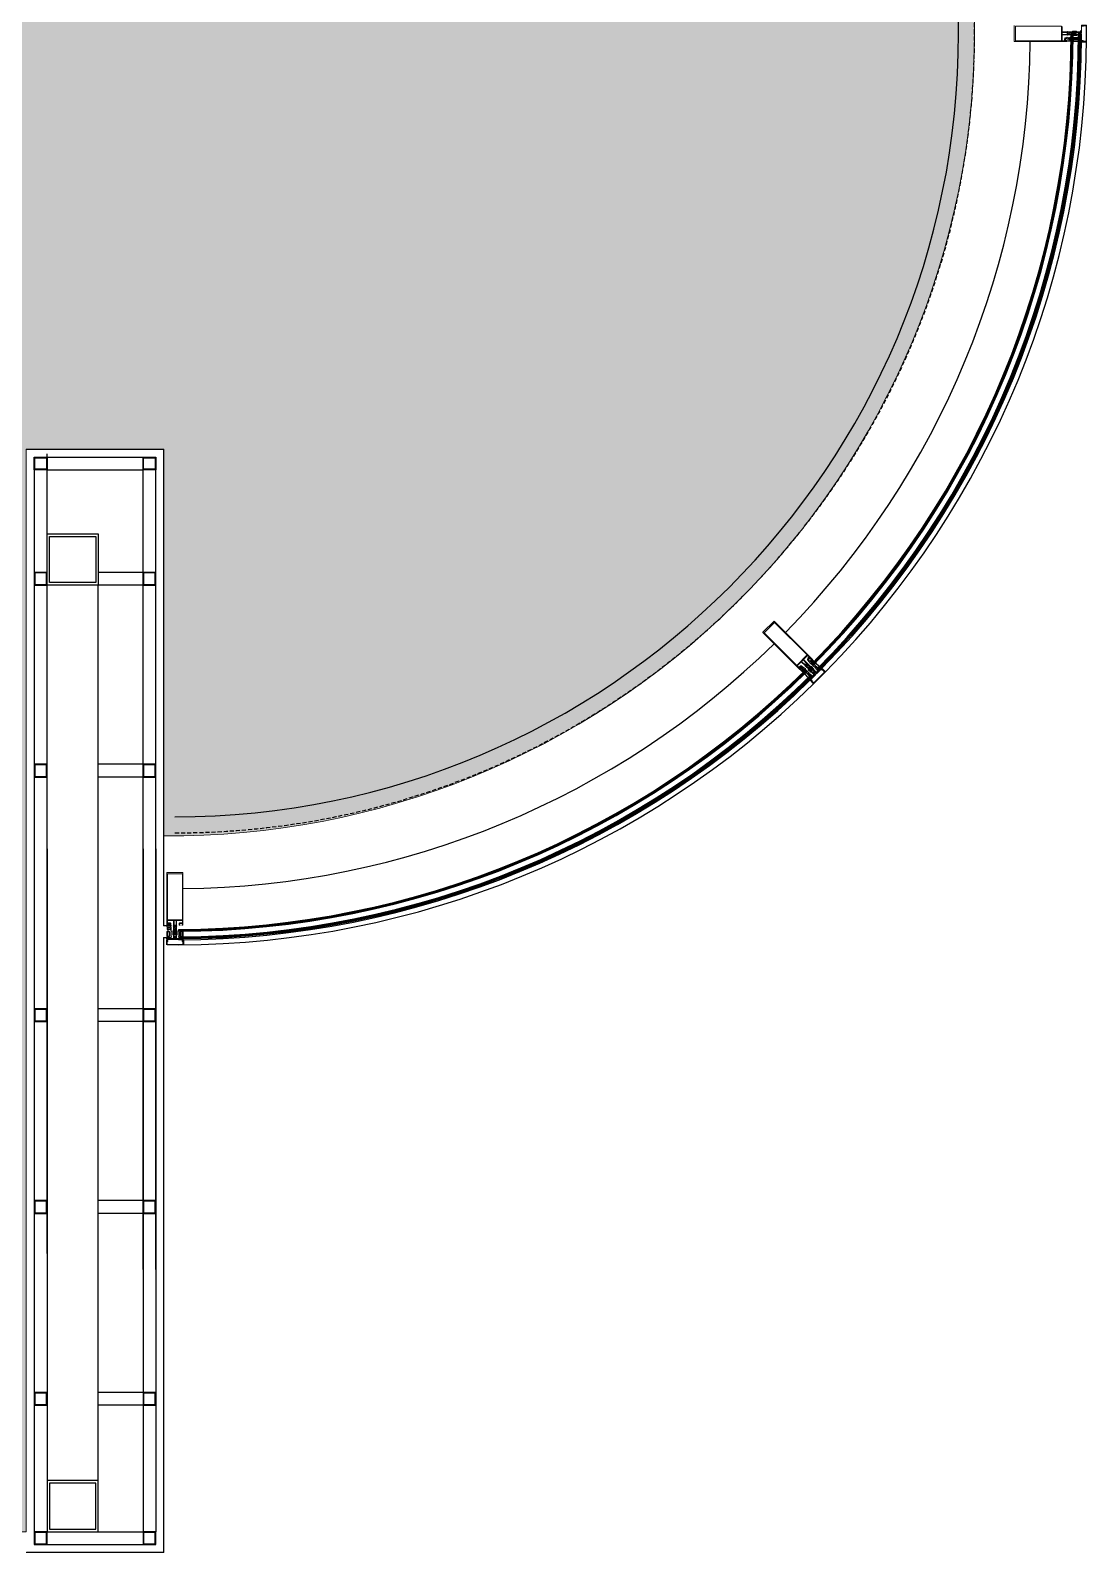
# Model space of a CAD drawing. Header units: metres. Extents: x -11920 to 1298, y -8631 to 433.
# Drawn here: x -1133.6 to -803.4, y -8630.9 to -8154.9 of the extents above; entities that cross this region are included whole.
import ezdxf

# ---------------------------------------------------------------- set-up
doc = ezdxf.new("R2010")
doc.units = ezdxf.units.M
doc.header["$LTSCALE"] = 0.01
doc.header["$MEASUREMENT"] = 0
doc.linetypes.add('HIDDEN', pattern=[9.525, 6.35, -3.175])
doc.layers.get('0').update_dxf_attribs({"color": 30, "lineweight": 0})
for name, color, linetype in [('AG-ELEV-02', 152, 'Continuous'), ('AG-HIDDEN', 9, 'HIDDEN'), ('AR-STEEL', 122, 'Continuous'), ('CAM', 1, 'Continuous')]:
    doc.layers.add(name, color=color, linetype=linetype)
doc.layers.add('AG-Profile_Aluminium', color=122, linetype='Continuous', lineweight=9)
doc.layers.add('DOS-AG-Floor_PVC', color=91, linetype='Continuous', lineweight=15)

# ---------------------------------------------------------------- blocks, each defined once
blk = doc.blocks.new('A$C0D064DF4')
at = {"layer": 'AG-Profile_Aluminium'}
for points in [[(6235, 200), (6665, 200)], [(6664, 199), (6236, 199)], [(6689.5, -1291.2), (6664, -1291.2), (6664, 199)], [(6665, 200), (6665, -1290.2), (6689.5, -1290.2)], [(6689.5, -1327.3), (6664, -1327.3), (6664, -3249.6)], [(6665, -3250.6), (6665, -1328.3), (6689.5, -1328.3)], [(6235, -3250.6), (6665, -3250.6)], [(6664, -3249.6), (6236, -3249.6)]]:
    blk.add_lwpolyline(points, dxfattribs=at)
blk = doc.blocks.new('A$C671812AB')
at = {"layer": 'AG-ELEV-02', "ltscale": 2.5}
for p, q in [((16578.9, -648.6), (16578.9, 5051.5)), ((16578.9, -648.5), (16578.9, 5012.5))]:
    blk.add_line(p, q, dxfattribs=at)
at = {"layer": 'AG-ELEV-02'}
for p, q in [((16963.2, -675), (16978.9, -675)), ((13728.9, -4463.5), (13728.9, -1963.5)), ((13688.9, -2013.5), (13688.9, -5334.1)), ((14028.9, -4513.5), (14028.9, -2013.5)), ((14068.9, -4513.5), (14068.9, -2013.5)), ((14028.9, -2333.9), (13888.9, -2333.9)), ((13888.9, -5174.1), (13888.9, -2373.5)), ((14028.9, -2373.9), (13888.9, -2373.9)), ((16151.8, -2634), (16162.9, -2645.1)), ((16114.4, -2671.4), (16125.5, -2682.5)), ((16114.4, -2671.4), (16125.5, -2682.5)), ((14028.9, -2933.9), (13888.9, -2933.9)), ((14028.9, -2973.9), (13888.9, -2973.9)), ((13728.9, -3198.5), (13728.9, -5334.1)), ((14028.9, -3198.5), (14028.9, -5334.1)), ((14068.9, -3198.5), (14068.9, -5334.1)), ((14102.5, -3482.8), (14102.5, -3498.5)), ((14102.5, -3482.8), (14102.5, -3498.5)), ((14155.4, -3482.8), (14155.4, -3498.5)), ((14028.9, -3698.5), (13888.9, -3698.5)), ((14028.9, -3738.5), (13888.9, -3738.5)), ((14028.9, -4298.5), (13888.9, -4298.5)), ((14028.9, -4338.5), (13888.9, -4338.5)), ((14028.9, -4898.5), (13888.9, -4898.5)), ((14028.9, -4938.5), (13888.9, -4938.5))]:
    blk.add_line(p, q, dxfattribs=at)
for points in [[(13728.9, -1973.5), (14028.9, -1973.5)], [(13728.9, -2013.5), (14028.9, -2013.5)], [(13728.9, -5334.1), (14028.9, -5334.1)], [(13728.9, -5374.1), (14028.9, -5374.1)]]:
    blk.add_lwpolyline(points, dxfattribs=at)
at = {"layer": 'AG-ELEV-02', "ltscale": 2.5}
for radius, start, end in [(2450, 270, 0), (2834.4, 315.535, 359.7555), (2850.1, 315.5321, 359.7555), (2674.2, 315.5355, 359.4643), (2674.2, 270.5357, 314.4645), (2834.4, 270.2445, 314.465), (2850.1, 270.2445, 314.4679)]:
    blk.add_arc((14128.9, -648.5), radius, start, end, dxfattribs=at)
at = {"layer": 'AG-HIDDEN', "ltscale": 200}
blk.add_line((16628.9, -648.5), (16628.9, 5051.5), dxfattribs=at)
blk.add_arc((14128.9, -648.5), 2500, 270, 0, dxfattribs=at)
at = {"layer": 'AG-Profile_Aluminium'}
blk.add_lwpolyline([(16753, -624), (16753, -673, 0.400911), (16753.5, -673.5), (16917.3, -673.5, 0.414214), (16917.8, -673), (16917.8, -671.2, 0.280185), (16917.5, -670.8), (16916.7, -670.3), (16916.3, -670.3), (16916.3, -671.5), (16913.3, -671.5, -0.414214), (16912.8, -671), (16912.8, -667.8), (16912.3, -667.3), (16912.8, -666.8), (16912.8, -663.6, -0.414214), (16913.3, -663.1), (16916.3, -663.1), (16916.3, -664.3), (16916.7, -664.3), (16917.5, -663.9, 0.280185), (16917.8, -663.5), (16917.8, -662.4, 0.414214), (16917.3, -661.9), (16912.3, -661.9, 0.414214), (16910.8, -663.4), (16910.8, -665.3), (16910.3, -665.3, 0.414214), (16909.8, -665.8), (16909.8, -668.8, 0.414214), (16910.3, -669.3), (16910.8, -669.3), (16910.8, -671.5), (16904.3, -671.5, -0.414214), (16902.8, -670), (16902.8, -653.5), (16919.8, -653.5), (16919.8, -654.1), (16920.6, -654.1, 0.414898), (16920.8, -653.9), (16920.8, -653.5), (16938.8, -653.5), (16939.8, -652.5), (16939.8, -651.5, 0.401727), (16938.7, -650.3), (16938.4, -650.8), (16938.1, -650.3), (16937.3, -650.3), (16937.3, -650.3), (16937, -650.8), (16936.7, -650.3), (16935.9, -650.3), (16935.6, -650.8), (16935.3, -650.3), (16934.4, -650.3), (16934.2, -650.8), (16933.9, -650.3), (16933, -650.3), (16932.7, -650.8), (16932.5, -650.3), (16931.6, -650.3), (16931.3, -650.8), (16931, -650.3), (16930.2, -650.3), (16929.9, -650.8), (16929.6, -650.3), (16928.8, -650.3), (16928.5, -650.8), (16928.2, -650.3), (16927.4, -650.3), (16927.1, -650.8), (16926.8, -650.3), (16926, -650.3), (16925.7, -650.8), (16925.4, -650.3), (16924.6, -650.3), (16924.3, -650.8), (16924, -650.3), (16923.2, -650.3), (16922.9, -650.8), (16922.6, -650.3), (16922.1, -650.3), (16920.7, -648.9, -0.414204), (16920.7, -648.2), (16922.1, -646.7), (16923.3, -646.7), (16923.6, -646.2), (16923.9, -646.7), (16924.7, -646.7), (16925, -646.2), (16925.3, -646.7), (16926.1, -646.7), (16926.4, -646.2), (16926.7, -646.7), (16927.5, -646.7), (16927.8, -646.2), (16928.1, -646.7), (16928.9, -646.7), (16929.2, -646.2), (16929.5, -646.7), (16930.3, -646.7), (16930.6, -646.2), (16930.9, -646.7), (16931.8, -646.7), (16932, -646.2), (16932.3, -646.7), (16933.2, -646.7), (16933.5, -646.2), (16933.7, -646.7), (16934.6, -646.7), (16934.9, -646.2), (16935.2, -646.7), (16936, -646.7), (16936.3, -646.2), (16936.6, -646.7), (16937.4, -646.7), (16937.7, -646.2), (16938, -646.7), (16938.8, -646.7), (16939.1, -646.2), (16939.3, -646.5, 0.259555), (16939.8, -645.5), (16939.8, -644.5), (16938.8, -643.5), (16920.8, -643.5), (16920.8, -643.1, 0.414214), (16920.6, -642.9), (16919.8, -642.9), (16919.8, -643.5), (16902.8, -643.5), (16902.8, -627, -0.414214)], format="xyb", dxfattribs=at)
for points in [[(16900.9, -671.7), (16900.9, -625.4), (16757, -625.4), (16757, -671.7)], [(16952.6, -645.5), (16952.6, -651.5), (16946.8, -651.5), (16946.8, -645.5)], [(16105.4, -2592.3), (16072.7, -2625), (15970.9, -2523.2), (16003.6, -2490.5)], [(16123.4, -2647.3), (16127.7, -2643), (16123.6, -2638.9), (16119.3, -2643.2)], [(14152.1, -3420.5), (14105.8, -3420.5), (14105.8, -3276.6), (14152.1, -3276.6)], [(14125.9, -3472.2), (14131.9, -3472.2), (14131.9, -3466.4), (14125.9, -3466.4)]]:
    blk.add_lwpolyline(points, close=True, dxfattribs=at)
for points in [[(16918.1, -648.9, -0.414204), (16918.1, -648.2), (16920, -646.2, 0.668177), (16919.7, -645.4), (16902.8, -645.4), (16902.8, -651.7), (16919.7, -651.7, 0.668169), (16920, -650.8)], [(16958.1, -650.3), (16958.5, -650.3), (16959.3, -650.8, -0.280182), (16959.6, -651.2), (16959.6, -653, -0.414214), (16959.1, -653.5), (16949.6, -653.5, 0.198912), (16948.2, -654.1), (16947.4, -654.9, -0.198912), (16946, -655.5), (16936.1, -655.5, -0.414214), (16935.6, -655), (16935.6, -654.2, -0.414214), (16936.1, -653.7), (16944.3, -653.7, 0.414156), (16944.8, -653.2), (16944.8, -649.8, 0.414272), (16944.3, -649.3), (16943.3, -649.3, 0.414214), (16943.2, -649.4), (16943.2, -649.7, 0.244698), (16943.3, -649.8), (16944.2, -650.5, -0.414214), (16944.3, -650.8), (16944.1, -651.1), (16942.7, -650.2, -0.244698), (16942.6, -649.9), (16942.6, -649.6, 0.414214), (16942.3, -649.3), (16941.1, -649.3, 0.414214), (16941, -649.4), (16941, -649.7, 0.244698), (16941, -649.8), (16942, -650.5, -0.414214), (16942.1, -650.8), (16941.8, -651.1), (16940.5, -650.2, -0.244698), (16940.4, -649.9), (16940.4, -649.6, 0.414214), (16940.1, -649.3), (16938.8, -649.3, 0.414214), (16938.7, -649.4), (16938.7, -649.7, 0.244698), (16938.8, -649.8), (16939.8, -650.5, -0.414214), (16939.8, -650.8), (16939.6, -651.1), (16938.3, -650.2, -0.244698), (16938.1, -649.9), (16938.1, -649.6, 0.414214), (16937.8, -649.3), (16936.6, -649.3, 0.414214), (16936.5, -649.4), (16936.5, -649.7, 0.244698), (16936.6, -649.8), (16937.6, -650.5, -0.414214), (16937.6, -650.8), (16937.4, -651.1), (16936, -650.2, -0.244698), (16935.9, -649.9), (16935.9, -649.6, 0.414214), (16935.6, -649.3), (16934.4, -649.3, 0.414214), (16934.3, -649.4), (16934.3, -649.6, 0.244698), (16934.3, -649.7), (16935.5, -650.5, -0.414214), (16935.6, -650.8), (16935.3, -651.1), (16933, -649.5, 0), (16933, -649.5, -0.244698), (16932.6, -648.7), (16932.6, -648.4, -0.244698), (16933, -647.6), (16935.3, -646), (16935.6, -646.3, -0.414214), (16935.5, -646.6), (16934.3, -647.4, 0.244698), (16934.3, -647.5), (16934.3, -647.6, 0.414214), (16934.4, -647.7), (16935.6, -647.7, 0.414214), (16935.9, -647.4), (16935.9, -647.1, -0.244698), (16936, -646.9), (16937.4, -646), (16937.6, -646.3, -0.414214), (16937.6, -646.6), (16936.6, -647.3, 0.244698), (16936.5, -647.3), (16936.5, -647.6, 0.414214), (16936.6, -647.7), (16937.8, -647.7, 0.414214), (16938.1, -647.4), (16938.1, -647.1, -0.244698), (16938.3, -646.9), (16939.6, -646), (16939.8, -646.3, -0.414214), (16939.8, -646.6), (16938.8, -647.3, 0.244698), (16938.7, -647.3), (16938.7, -647.6, 0.414214), (16938.8, -647.7), (16940.1, -647.7, 0.414214), (16940.4, -647.4), (16940.4, -647.1, -0.244698), (16940.5, -646.9), (16941.8, -646), (16942.1, -646.3, -0.414214), (16942, -646.6), (16941, -647.3, 0.244698), (16941, -647.3), (16941, -647.6, 0.414214), (16941.1, -647.7), (16942.3, -647.7, 0.414214), (16942.6, -647.4), (16942.6, -647.1, -0.244698), (16942.7, -646.9), (16944.1, -646), (16944.3, -646.3, -0.414214), (16944.2, -646.6), (16943.3, -647.3, 0.244698), (16943.2, -647.3), (16943.2, -647.6, 0.414214), (16943.3, -647.7), (16944.3, -647.7, 0.414214), (16944.8, -647.2), (16944.8, -643.8, 0.414214), (16944.3, -643.3), (16936.1, -643.3, -0.414214), (16935.6, -642.8), (16935.6, -642, -0.414214), (16936.1, -641.5), (16946, -641.5, -0.198912), (16947.4, -642.1), (16948.2, -642.9, 0.198912), (16949.6, -643.5), (16959.1, -643.5, -0.414214), (16959.6, -644), (16959.6, -645.8, -0.280182), (16959.3, -646.3), (16958.5, -646.7), (16958.1, -646.7), (16958.1, -645.5), (16955.1, -645.5, 0.414214), (16954.6, -646), (16954.6, -648), (16954.1, -648.5), (16954.6, -649), (16954.6, -651, 0.414214), (16955.1, -651.5), (16958.1, -651.5)], [(16977.6, -648.5), (16977.6, -672.5, -0.415475), (16977.4, -672.7), (16969.5, -672.7), (16968.4, -671.4, 0.734294), (16965.3, -672.7, -0.180054), (16965, -673.3), (16963.6, -673.3, 1.029401), (16963.6, -674), (16977.4, -674, 0.414214), (16978.9, -672.5), (16978.9, -624.6, 0.414214), (16977.4, -623.1), (16963.6, -623.1, 1.029594), (16963.6, -623.8), (16965, -623.8, -0.18004), (16965.3, -624.4, 0.734976), (16968.4, -625.7), (16969.5, -624.4), (16977.4, -624.4, -0.415536), (16977.6, -624.6)], [(16111.4, -2608.6), (16111.6, -2609.5, -0.280185), (16111.5, -2610), (16110.8, -2610.7, -0.414214), (16110.1, -2610.7), (16106.5, -2607.2, -0.414214), (16106.5, -2605.1), (16107.9, -2603.7), (16107.5, -2603.4, -0.414214), (16107.5, -2602.7), (16109.7, -2600.5, -0.414214), (16110.4, -2600.5), (16110.7, -2600.9), (16112.3, -2599.3), (16107.7, -2594.7, 0.414214), (16105.6, -2594.7), (16093.9, -2606.4), (16105.9, -2618.4), (16106.3, -2618), (16106.9, -2618.6, -0.414898), (16106.9, -2618.9), (16106.6, -2619.1), (16119.3, -2631.9), (16119.3, -2633.3), (16118.6, -2634, -0.401727), (16117, -2634), (16117.1, -2633.5), (16116.6, -2633.6), (16116, -2633), (16116, -2633), (16116.2, -2632.5), (16115.6, -2632.6), (16115, -2632), (16115.2, -2631.5), (16114.6, -2631.6), (16114, -2631), (16114.2, -2630.5), (16113.6, -2630.6), (16113, -2630.1), (16113.2, -2629.5), (16112.6, -2629.6), (16112, -2629.1), (16112.2, -2628.5), (16111.6, -2628.6), (16111, -2628.1), (16111.2, -2627.5), (16110.6, -2627.6), (16110, -2627.1), (16110.2, -2626.5), (16109.6, -2626.6), (16109, -2626.1), (16109.2, -2625.5), (16108.6, -2625.6), (16108, -2625.1), (16108.2, -2624.5), (16107.6, -2624.7), (16107, -2624.1), (16107.2, -2623.5), (16106.6, -2623.7), (16106, -2623.1), (16106.2, -2622.5), (16105.6, -2622.7), (16105.3, -2622.3), (16103.3, -2622.3, 0.414204), (16102.8, -2622.8), (16102.8, -2624.9), (16103.6, -2625.7), (16103.4, -2626.3), (16104, -2626.1), (16104.6, -2626.7), (16104.4, -2627.3), (16105, -2627.1), (16105.6, -2627.7), (16105.4, -2628.3), (16106, -2628.1), (16106.6, -2628.7), (16106.4, -2629.3), (16107, -2629.1), (16107.6, -2629.7), (16107.4, -2630.2), (16108, -2630.1), (16108.6, -2630.7), (16108.4, -2631.2), (16109, -2631.1), (16109.6, -2631.7), (16109.4, -2632.2), (16110, -2632.1), (16110.6, -2632.7), (16110.4, -2633.2), (16111, -2633.1), (16111.5, -2633.7), (16111.4, -2634.2), (16112, -2634.1), (16112.5, -2634.7), (16112.4, -2635.2), (16113, -2635.1), (16113.5, -2635.7), (16113.4, -2636.2), (16114, -2636.1), (16114.5, -2636.7), (16114.4, -2637.2), (16114.7, -2637.1, -0.259555), (16114.4, -2638.2), (16113.7, -2638.9), (16112.3, -2638.9), (16099.5, -2626.2), (16099.3, -2626.5, -0.414214), (16099, -2626.5), (16098.4, -2625.9), (16098.8, -2625.5), (16086.8, -2613.5), (16075.1, -2625.1, 0.414214), (16075.1, -2627.3), (16079.7, -2631.9), (16081.3, -2630.3), (16080.9, -2630, -0.414214), (16080.9, -2629.2), (16083.1, -2627.1, -0.414214), (16083.8, -2627.1), (16084.1, -2627.5), (16085.5, -2626.1, -0.414214), (16087.6, -2626.1), (16091.1, -2629.7, -0.414214), (16091.1, -2630.4), (16090.4, -2631.1, -0.280185), (16089.9, -2631.2), (16089, -2630.9), (16088.7, -2630.7), (16089.6, -2629.8), (16087.5, -2627.7, 0.414214), (16086.7, -2627.7), (16084.5, -2630), (16083.8, -2630), (16083.8, -2630.7), (16081.5, -2632.9, 0.414214), (16081.5, -2633.6), (16083.6, -2635.8), (16084.5, -2634.9), (16084.8, -2635.2), (16085, -2636.1, -0.280185), (16084.9, -2636.6), (16083.6, -2637.9, -0.414214), (16082.9, -2637.9), (15967.1, -2522.1, -0.414214), (15967.1, -2521.4), (16001.8, -2486.7, -0.400911), (16002.5, -2486.7), (16118.3, -2602.5, -0.414214), (16118.3, -2603.2), (16117, -2604.5, -0.280185), (16116.5, -2604.6), (16115.6, -2604.4), (16115.3, -2604.1), (16116.2, -2603.2), (16114, -2601.1, 0.414214), (16113.3, -2601.1), (16111.1, -2603.4), (16110.4, -2603.4), (16110.4, -2604.1), (16108.1, -2606.3, 0.414214), (16108.1, -2607), (16110.2, -2609.2), (16111.1, -2608.3)], [(16101.4, -2620.5, 0.414204), (16100.9, -2621), (16100.9, -2623.7, -0.668177), (16100, -2624.1), (16088.1, -2612.2), (16092.6, -2607.7), (16104.5, -2619.6, -0.668169), (16104.1, -2620.5)], [(16130.7, -2647.8), (16131, -2648.1), (16131.9, -2648.3, 0.280182), (16132.4, -2648.2), (16133.7, -2646.9, 0.414214), (16133.7, -2646.2), (16127, -2639.5, -0.198912), (16126.4, -2638.1), (16126.4, -2636.9, 0.198912), (16125.8, -2635.5), (16118.8, -2628.5, 0.414214), (16118.1, -2628.5), (16117.6, -2629.1, 0.414214), (16117.6, -2629.8), (16123.4, -2635.6, -0.414156), (16123.4, -2636.3), (16121, -2638.7, -0.414272), (16120.3, -2638.7), (16119.6, -2638, -0.414214), (16119.6, -2637.9), (16119.8, -2637.7, -0.244698), (16119.8, -2637.7), (16121, -2637.9, 0.414214), (16121.3, -2637.7), (16121.3, -2637.3), (16119.7, -2637, 0.244698), (16119.5, -2637.1), (16119.3, -2637.3, -0.414214), (16118.8, -2637.3), (16118, -2636.5, -0.414214), (16118, -2636.3), (16118.2, -2636.1, -0.244698), (16118.3, -2636.1), (16119.5, -2636.3, 0.414214), (16119.7, -2636.1), (16119.8, -2635.7), (16118.2, -2635.5, 0.244698), (16117.9, -2635.5), (16117.7, -2635.7, -0.414214), (16117.3, -2635.7), (16116.4, -2634.9, -0.414214), (16116.4, -2634.7), (16116.6, -2634.5, -0.244698), (16116.7, -2634.5), (16117.9, -2634.7, 0.414214), (16118.1, -2634.6), (16118.2, -2634.2), (16116.6, -2633.9, 0.244698), (16116.3, -2634), (16116.1, -2634.2, -0.414214), (16115.7, -2634.2), (16114.8, -2633.3, -0.414214), (16114.8, -2633.2), (16115, -2633, -0.244698), (16115.1, -2632.9), (16116.3, -2633.1, 0.414214), (16116.5, -2633), (16116.6, -2632.6), (16115, -2632.3, 0.244698), (16114.7, -2632.4), (16114.5, -2632.6, -0.414214), (16114.1, -2632.6), (16113.2, -2631.7, -0.414214), (16113.2, -2631.6), (16113.4, -2631.5, -0.244698), (16113.4, -2631.4), (16114.9, -2631.7, 0.414214), (16115.1, -2631.5), (16115.2, -2631.1), (16112.4, -2630.7, 0), (16112.4, -2630.7, 0.244698), (16111.5, -2630.9), (16111.3, -2631.1, 0.244698), (16111, -2632), (16111.5, -2634.8), (16111.9, -2634.7, 0.414214), (16112.1, -2634.5), (16111.8, -2633, -0.244698), (16111.9, -2633), (16112, -2632.9, -0.414214), (16112.1, -2632.9), (16113, -2633.7, -0.414214), (16113, -2634.1), (16112.8, -2634.3, 0.244698), (16112.7, -2634.6), (16113, -2636.2), (16113.4, -2636.1, 0.414214), (16113.5, -2635.9), (16113.3, -2634.7, -0.244698), (16113.4, -2634.6), (16113.6, -2634.4, -0.414214), (16113.7, -2634.4), (16114.6, -2635.3, -0.414214), (16114.6, -2635.7), (16114.4, -2635.9, 0.244698), (16114.3, -2636.2), (16114.6, -2637.8), (16115, -2637.7, 0.414214), (16115.1, -2637.5), (16114.9, -2636.3, -0.244698), (16114.9, -2636.2), (16115.1, -2636, -0.414214), (16115.3, -2636), (16116.1, -2636.9, -0.414214), (16116.1, -2637.3), (16115.9, -2637.5, 0.244698), (16115.9, -2637.8), (16116.1, -2639.4), (16116.5, -2639.3, 0.414214), (16116.7, -2639.1), (16116.5, -2637.9, -0.244698), (16116.5, -2637.8), (16116.7, -2637.6, -0.414214), (16116.8, -2637.6), (16117.7, -2638.5, -0.414214), (16117.7, -2638.9), (16117.5, -2639.1, 0.244698), (16117.4, -2639.3), (16117.7, -2640.9), (16118.1, -2640.9, 0.414214), (16118.3, -2640.6), (16118.1, -2639.4, -0.244698), (16118.1, -2639.4), (16118.3, -2639.2, -0.414214), (16118.4, -2639.2), (16119.1, -2639.9, -0.414214), (16119.1, -2640.6), (16116.7, -2643, -0.414214), (16116, -2643), (16110.2, -2637.2, 0.414214), (16109.5, -2637.2), (16108.9, -2637.7, 0.414214), (16108.9, -2638.4), (16115.9, -2645.4, 0.198912), (16117.3, -2646), (16118.5, -2646, -0.198912), (16119.9, -2646.6), (16126.6, -2653.3, 0.414214), (16127.3, -2653.3), (16128.6, -2652, 0.280182), (16128.7, -2651.5), (16128.5, -2650.6), (16128.2, -2650.3), (16127.3, -2651.2), (16125.2, -2649.1, -0.414214), (16125.2, -2648.3), (16126.6, -2646.9), (16126.6, -2646.2), (16127.3, -2646.2), (16128.7, -2644.8, -0.414214), (16129.4, -2644.8), (16131.6, -2646.9)], [(16143.3, -2662.9), (16160.2, -2645.9, 0.415475), (16160.2, -2645.6), (16154.6, -2640), (16152.9, -2640.2, -0.734294), (16151.6, -2637, 0.180054), (16151.9, -2636.5), (16150.9, -2635.4, -1.029401), (16151.4, -2634.9), (16161.1, -2644.7, -0.414214), (16161.1, -2646.8), (16127.2, -2680.7, -0.414214), (16125.1, -2680.7), (16115.4, -2671, -1.029594), (16115.8, -2670.4), (16116.9, -2671.5, 0.18004), (16117.4, -2671.2, -0.734976), (16120.6, -2672.5), (16120.5, -2674.2), (16126, -2679.8, 0.415536), (16126.3, -2679.8)], [(14144.7, -3436.3), (14144.3, -3437.1, -0.280185), (14143.9, -3437.4), (14142.8, -3437.4, -0.414214), (14142.3, -3436.9), (14142.3, -3431.9, -0.414214), (14143.8, -3430.4), (14145.7, -3430.4), (14145.7, -3429.9, -0.414214), (14146.2, -3429.4), (14149.2, -3429.4, -0.414214), (14149.7, -3429.9), (14149.7, -3430.4), (14151.9, -3430.4), (14151.9, -3423.9, 0.414214), (14150.4, -3422.4), (14133.9, -3422.4), (14133.9, -3439.4), (14134.5, -3439.4), (14134.5, -3440.2, -0.414898), (14134.3, -3440.4), (14133.9, -3440.4), (14133.9, -3458.4), (14132.9, -3459.4), (14132, -3459.4, -0.401727), (14130.7, -3458.3), (14131.2, -3458), (14130.7, -3457.7), (14130.7, -3456.9), (14130.7, -3456.9), (14131.2, -3456.6), (14130.7, -3456.3), (14130.7, -3455.4), (14131.2, -3455.2), (14130.7, -3454.9), (14130.7, -3454), (14131.2, -3453.7), (14130.7, -3453.5), (14130.7, -3452.6), (14131.2, -3452.3), (14130.7, -3452), (14130.7, -3451.2), (14131.2, -3450.9), (14130.7, -3450.6), (14130.7, -3449.8), (14131.2, -3449.5), (14130.7, -3449.2), (14130.7, -3448.4), (14131.2, -3448.1), (14130.7, -3447.8), (14130.7, -3447), (14131.2, -3446.7), (14130.7, -3446.4), (14130.7, -3445.6), (14131.2, -3445.3), (14130.7, -3445), (14130.7, -3444.2), (14131.2, -3443.9), (14130.7, -3443.6), (14130.7, -3442.7), (14131.2, -3442.5), (14130.7, -3442.2), (14130.7, -3441.7), (14129.3, -3440.3, 0.414204), (14128.6, -3440.3), (14127.1, -3441.7), (14127.1, -3442.9), (14126.6, -3443.2), (14127.1, -3443.4), (14127.1, -3444.3), (14126.6, -3444.6), (14127.1, -3444.9), (14127.1, -3445.7), (14126.6, -3446), (14127.1, -3446.3), (14127.1, -3447.1), (14126.6, -3447.4), (14127.1, -3447.7), (14127.1, -3448.5), (14126.6, -3448.8), (14127.1, -3449.1), (14127.1, -3449.9), (14126.6, -3450.2), (14127.1, -3450.5), (14127.1, -3451.3), (14126.6, -3451.6), (14127.1, -3451.9), (14127.1, -3452.8), (14126.6, -3453), (14127.1, -3453.3), (14127.1, -3454.2), (14126.6, -3454.5), (14127.1, -3454.7), (14127.1, -3455.6), (14126.6, -3455.9), (14127.1, -3456.2), (14127.1, -3457), (14126.6, -3457.3), (14127.1, -3457.6), (14127.1, -3458.4), (14126.6, -3458.7), (14126.9, -3458.9, -0.259555), (14126, -3459.4), (14124.9, -3459.4), (14123.9, -3458.4), (14123.9, -3440.4), (14123.5, -3440.4, -0.414214), (14123.3, -3440.2), (14123.3, -3439.4), (14123.9, -3439.4), (14123.9, -3422.4), (14107.4, -3422.4, 0.414214), (14105.9, -3423.9), (14105.9, -3430.4), (14108.1, -3430.4), (14108.1, -3429.9, -0.414214), (14108.6, -3429.4), (14111.6, -3429.4, -0.414214), (14112.1, -3429.9), (14112.1, -3430.4), (14114, -3430.4, -0.414214), (14115.5, -3431.9), (14115.5, -3436.9, -0.414214), (14115, -3437.4), (14114, -3437.4, -0.280185), (14113.6, -3437.1), (14113.1, -3436.3), (14113.1, -3435.9), (14114.3, -3435.9), (14114.3, -3432.9, 0.414214), (14113.8, -3432.4), (14110.6, -3432.4), (14110.1, -3431.9), (14109.6, -3432.4), (14106.4, -3432.4, 0.414214), (14105.9, -3432.9), (14105.9, -3435.9), (14107.1, -3435.9), (14107.1, -3436.3), (14106.7, -3437.1, -0.280185), (14106.3, -3437.4), (14104.4, -3437.4, -0.414214), (14103.9, -3436.9), (14103.9, -3273.1, -0.414214), (14104.4, -3272.6), (14153.4, -3272.6, -0.400911), (14153.9, -3273.1), (14153.9, -3436.9, -0.414214), (14153.4, -3437.4), (14151.6, -3437.4, -0.280185), (14151.2, -3437.1), (14150.7, -3436.3), (14150.7, -3435.9), (14151.9, -3435.9), (14151.9, -3432.9, 0.414214), (14151.4, -3432.4), (14148.2, -3432.4), (14147.7, -3431.9), (14147.2, -3432.4), (14144, -3432.4, 0.414214), (14143.5, -3432.9), (14143.5, -3435.9), (14144.7, -3435.9)], [(14129.3, -3437.7, 0.414204), (14128.6, -3437.7), (14126.6, -3439.6, -0.668177), (14125.8, -3439.2), (14125.8, -3422.4), (14132.1, -3422.4), (14132.1, -3439.2, -0.668169), (14131.2, -3439.6)], [(14130.7, -3477.7), (14130.7, -3478.1), (14131.2, -3478.9, 0.280182), (14131.6, -3479.2), (14133.4, -3479.2, 0.414214), (14133.9, -3478.7), (14133.9, -3469.2, -0.198912), (14134.5, -3467.8), (14135.3, -3467, 0.198912), (14135.9, -3465.6), (14135.9, -3455.7, 0.414214), (14135.4, -3455.2), (14134.6, -3455.2, 0.414214), (14134.1, -3455.7), (14134.1, -3463.9, -0.414156), (14133.6, -3464.4), (14130.2, -3464.4, -0.414272), (14129.7, -3463.9), (14129.7, -3462.9, -0.414214), (14129.8, -3462.8), (14130.1, -3462.8, -0.244698), (14130.2, -3462.8), (14130.9, -3463.8, 0.414214), (14131.2, -3463.9), (14131.5, -3463.7), (14130.6, -3462.3, 0.244698), (14130.3, -3462.2), (14130, -3462.2, -0.414214), (14129.7, -3461.9), (14129.7, -3460.7, -0.414214), (14129.8, -3460.6), (14130.1, -3460.6, -0.244698), (14130.2, -3460.6), (14130.9, -3461.6, 0.414214), (14131.2, -3461.7), (14131.5, -3461.4), (14130.6, -3460.1, 0.244698), (14130.3, -3460), (14130, -3460, -0.414214), (14129.7, -3459.7), (14129.7, -3458.4, -0.414214), (14129.8, -3458.3), (14130.1, -3458.3, -0.244698), (14130.2, -3458.4), (14130.9, -3459.4, 0.414214), (14131.2, -3459.4), (14131.5, -3459.2), (14130.6, -3457.9, 0.244698), (14130.3, -3457.7), (14130, -3457.7, -0.414214), (14129.7, -3457.4), (14129.7, -3456.2, -0.414214), (14129.8, -3456.1), (14130.1, -3456.1, -0.244698), (14130.2, -3456.2), (14130.9, -3457.1, 0.414214), (14131.2, -3457.2), (14131.5, -3457), (14130.6, -3455.6, 0.244698), (14130.3, -3455.5), (14130, -3455.5, -0.414214), (14129.7, -3455.2), (14129.7, -3454, -0.414214), (14129.8, -3453.9), (14130, -3453.9, -0.244698), (14130.1, -3453.9), (14130.9, -3455.1, 0.414214), (14131.2, -3455.1), (14131.5, -3454.9), (14129.9, -3452.6, 0), (14129.9, -3452.6, 0.244698), (14129.1, -3452.2), (14128.8, -3452.2, 0.244698), (14128, -3452.6), (14126.4, -3454.9), (14126.7, -3455.1, 0.414214), (14127, -3455.1), (14127.8, -3453.9, -0.244698), (14127.9, -3453.9), (14128, -3453.9, -0.414214), (14128.1, -3454), (14128.1, -3455.2, -0.414214), (14127.8, -3455.5), (14127.5, -3455.5, 0.244698), (14127.3, -3455.6), (14126.4, -3457), (14126.7, -3457.2, 0.414214), (14127, -3457.1), (14127.7, -3456.2, -0.244698), (14127.8, -3456.1), (14128, -3456.1, -0.414214), (14128.1, -3456.2), (14128.1, -3457.4, -0.414214), (14127.8, -3457.7), (14127.5, -3457.7, 0.244698), (14127.3, -3457.9), (14126.4, -3459.2), (14126.7, -3459.4, 0.414214), (14127, -3459.4), (14127.7, -3458.4, -0.244698), (14127.8, -3458.3), (14128, -3458.3, -0.414214), (14128.1, -3458.4), (14128.1, -3459.7, -0.414214), (14127.8, -3460), (14127.5, -3460, 0.244698), (14127.3, -3460.1), (14126.4, -3461.4), (14126.7, -3461.7, 0.414214), (14127, -3461.6), (14127.7, -3460.6, -0.244698), (14127.8, -3460.6), (14128, -3460.6, -0.414214), (14128.1, -3460.7), (14128.1, -3461.9, -0.414214), (14127.8, -3462.2), (14127.5, -3462.2, 0.244698), (14127.3, -3462.3), (14126.4, -3463.7), (14126.7, -3463.9, 0.414214), (14127, -3463.8), (14127.7, -3462.8, -0.244698), (14127.8, -3462.8), (14128, -3462.8, -0.414214), (14128.1, -3462.9), (14128.1, -3463.9, -0.414214), (14127.6, -3464.4), (14124.2, -3464.4, -0.414214), (14123.7, -3463.9), (14123.7, -3455.7, 0.414214), (14123.2, -3455.2), (14122.4, -3455.2, 0.414214), (14121.9, -3455.7), (14121.9, -3465.6, 0.198912), (14122.5, -3467), (14123.3, -3467.8, -0.198912), (14123.9, -3469.2), (14123.9, -3478.7, 0.414214), (14124.4, -3479.2), (14126.3, -3479.2, 0.280182), (14126.7, -3478.9), (14127.1, -3478.1), (14127.1, -3477.7), (14125.9, -3477.7), (14125.9, -3474.7, -0.414214), (14126.4, -3474.2), (14128.4, -3474.2), (14128.9, -3473.7), (14129.4, -3474.2), (14131.4, -3474.2, -0.414214), (14131.9, -3474.7), (14131.9, -3477.7)], [(14128.9, -3497.2), (14152.9, -3497.2, 0.415475), (14153.1, -3497), (14153.1, -3489.1), (14151.8, -3488, -0.734294), (14153.1, -3484.8, 0.180054), (14153.7, -3484.6), (14153.7, -3483.2, -1.029401), (14154.4, -3483.2), (14154.4, -3497, -0.414214), (14152.9, -3498.5), (14105, -3498.5, -0.414214), (14103.5, -3497), (14103.5, -3483.2, -1.029594), (14104.2, -3483.2), (14104.2, -3484.6, 0.18004), (14104.8, -3484.8, -0.734976), (14106.1, -3488), (14104.8, -3489.1), (14104.8, -3497, 0.415536), (14105, -3497.2)]]:
    blk.add_lwpolyline(points, format="xyb", close=True, dxfattribs=at)
at = {"layer": 'AG-Profile_Aluminium', "color": 9}
for points in [[(16930.8, -663.5, 0.433199), (16927.9, -660.3), (16919.1, -661.1, -0.414214), (16918.8, -660.8), (16918.8, -660.4, 0.414214), (16918.5, -660.1), (16918.1, -660.1, 0.414214), (16917.8, -660.4), (16917.8, -663.5, -0.414214), (16916.8, -664.5), (16915.5, -664.5), (16915.5, -663.4), (16915, -663.4, 0.384615), (16915, -671.2), (16915.5, -671.2), (16915.5, -670.2), (16916.8, -670.2, -0.414214), (16917.8, -671.2), (16917.8, -673.5), (16929.4, -673.2, 0.213288), (16930.8, -671.9, -0.005109)], [(16923.9, -664.2, 0.425894), (16923.3, -663.8), (16921.2, -664.1, 0.3686), (16920.8, -664.6), (16920.8, -669.6, 0.375315), (16921.2, -670.1), (16924, -670.5, 0.490444), (16924.6, -669.9)], [(16927.8, -672.1), (16927.8, -671.5), (16927.3, -671.5), (16926.3, -663.2), (16926.8, -663.1), (16926.8, -662.6), (16927.8, -661.8, -0.436697), (16929.8, -663.9, 0.010178), (16929.7, -671.9, -0.26621), (16929.2, -672.2), (16928.3, -672.6, -0.414214)], [(16120.7, -2619.2, -0.433199), (16116.4, -2619.4), (16110.8, -2612.6, 0.414214), (16110.4, -2612.6), (16110.1, -2612.8, -0.414214), (16109.7, -2612.8), (16109.4, -2612.6, -0.414214), (16109.4, -2612.1), (16111.5, -2610, 0.414214), (16111.5, -2608.6), (16110.6, -2607.6), (16109.9, -2608.4), (16109.5, -2608, -0.384615), (16115, -2602.5), (16115.4, -2602.9), (16114.6, -2603.6), (16115.6, -2604.5, 0.414214), (16117, -2604.5), (16118.6, -2602.9), (16126.6, -2611.3, -0.213288), (16126.6, -2613.2, 0.005109)], [(16116.4, -2613.8, -0.425894), (16115.6, -2613.7), (16114.4, -2612, -0.3686), (16114.4, -2611.3), (16118, -2607.8, -0.375315), (16118.6, -2607.7), (16120.9, -2609.5, -0.490444), (16120.9, -2610.2)], [(16124.7, -2611), (16124.3, -2611.4), (16123.9, -2611), (16117.4, -2616.2), (16117.6, -2616.6), (16117.3, -2616.9), (16117.4, -2618.3, 0.436697), (16120.3, -2618.2, -0.010178), (16125.9, -2612.4, 0.26621), (16125.7, -2611.8), (16125.4, -2611, 0.414214)], [(16099.6, -2640.3, 0.433199), (16099.8, -2636), (16093, -2630.4, -0.414214), (16093, -2630), (16093.3, -2629.7, 0.414214), (16093.3, -2629.2), (16093, -2629, 0.414214), (16092.5, -2629), (16090.4, -2631.1, -0.414214), (16089, -2631.1), (16088.1, -2630.2), (16088.8, -2629.5), (16088.4, -2629.1, 0.384615), (16082.9, -2634.6), (16083.3, -2635), (16084, -2634.2), (16084.9, -2635.2, -0.414214), (16084.9, -2636.6), (16083.3, -2638.2), (16091.8, -2646.2, 0.213288), (16093.6, -2646.2, -0.005109)], [(16086.4, -2630.7, 0.142901), (16084.5, -2632.6), (16086.5, -2634.6, 0.414214), (16086.9, -2634.6), (16088.4, -2633.1, 0.414214), (16088.4, -2632.7)], [(16094.2, -2635.9, 0.425894), (16094.1, -2635.2), (16092.4, -2634, 0.3686), (16091.7, -2634), (16088.2, -2637.6, 0.375315), (16088.2, -2638.2), (16089.9, -2640.4, 0.490444), (16090.7, -2640.5)], [(16091.4, -2644.3), (16091.8, -2643.9), (16091.5, -2643.5), (16096.6, -2636.9), (16097, -2637.2), (16097.4, -2636.9), (16098.7, -2637, -0.436697), (16098.6, -2639.9, 0.010178), (16092.8, -2645.5, -0.26621), (16092.2, -2645.3), (16091.4, -2645, -0.414214)], [(16140.1, -2640.4), (16140.4, -2641.3), (16139.7, -2642), (16139.4, -2641.1, 0.834458), (16139, -2641.4), (16139.3, -2642.4), (16138.7, -2643), (16138.3, -2642.2, 0.834458), (16138, -2642.5), (16138.2, -2643.4), (16137.6, -2644.1), (16137.4, -2643.9, 0.363249), (16137, -2643.9), (16132.6, -2648.4, -0.414214), (16131.1, -2648.4), (16130.6, -2647.9), (16131.3, -2647.1), (16131, -2646.8, 0.543452), (16127.1, -2650.6), (16127.5, -2650.9), (16128.2, -2650.2), (16128.8, -2650.8, -0.414214), (16128.8, -2652.2), (16124.3, -2656.7, 0.363249), (16124.3, -2657), (16124.5, -2657.2), (16123.8, -2657.9), (16122.9, -2657.7, 0.834458), (16122.5, -2658), (16123.4, -2658.3), (16122.8, -2658.9), (16121.8, -2658.8, 0.834458), (16121.5, -2659.1), (16122.3, -2659.3), (16121.7, -2660), (16120.8, -2659.8, 0.834458), (16120.4, -2660.2), (16121.3, -2660.4), (16120.6, -2661), (16119.7, -2660.9, 0.834458), (16119.3, -2661.2), (16120.2, -2661.5), (16119.6, -2662.1), (16118.6, -2661.9, 0.834458), (16118.3, -2662.3), (16119.2, -2662.5), (16118.5, -2663.2), (16117.6, -2663, 0.834458), (16117.2, -2663.3), (16118.1, -2663.6), (16117.5, -2664.2), (16116.5, -2664.1, 0.834458), (16116.2, -2664.4), (16117, -2664.7), (16116.4, -2665.3), (16115.4, -2665.1, 0.834458), (16115.1, -2665.5), (16116, -2665.7), (16115.3, -2666.3), (16114.4, -2666.2, 0.834458), (16114, -2666.5), (16114.9, -2666.8), (16114.3, -2667.4), (16113.3, -2667.2, 0.833224), (16113, -2667.6), (16113, -2667.7, -0.121295), (16113.8, -2668, -0.083975), (16111.5, -2668.8, 0.853065), (16111.6, -2669.3, -0.075674), (16114.5, -2669.6, 0.344474), (16115.7, -2669.5), (16131.2, -2654, 0.253164), (16131.5, -2653.1, -0.541002), (16133.5, -2651.1, 0.253164), (16134.4, -2650.9), (16149.9, -2635.4, 0.344474), (16150, -2634.1, -0.075525), (16149.5, -2631.2, 0.853065), (16149.1, -2631.1, -0.085692), (16148.4, -2633.4, -0.114183), (16147.9, -2632.7), (16147.8, -2632.6, 0.833224), (16147.5, -2633), (16147.8, -2633.9), (16147.2, -2634.5), (16146.8, -2633.7, 0.834458), (16146.4, -2634), (16146.7, -2635), (16146.1, -2635.6), (16145.7, -2634.7, 0.834458), (16145.4, -2635.1), (16145.7, -2636), (16145, -2636.7), (16144.7, -2635.8, 0.834458), (16144.3, -2636.1), (16144.6, -2637.1), (16144, -2637.7), (16143.6, -2636.9, 0.834458), (16143.3, -2637.2), (16143.5, -2638.1), (16142.9, -2638.8), (16142.5, -2637.9, 0.834458), (16142.2, -2638.3), (16142.5, -2639.2), (16141.8, -2639.8), (16141.5, -2639, 0.834458), (16141.1, -2639.3), (16141.4, -2640.3), (16140.8, -2640.9), (16140.4, -2640, 0.834458)], [(14114, -3450.4, 0.433199), (14117.2, -3447.4), (14116.3, -3438.7, -0.414214), (14116.6, -3438.4), (14117, -3438.4, 0.414214), (14117.3, -3438.1), (14117.3, -3437.7, 0.414214), (14117, -3437.4), (14114, -3437.4, -0.414214), (14113, -3436.4), (14113, -3435.1), (14114, -3435.1), (14114, -3434.6, 0.384615), (14106.2, -3434.6), (14106.2, -3435.1), (14107.3, -3435.1), (14107.3, -3436.4, -0.414214), (14106.3, -3437.4), (14103.9, -3437.4), (14104.3, -3449, 0.213288), (14105.6, -3450.4, -0.005109)], [(14105.4, -3447.4), (14105.9, -3447.4), (14106, -3446.9), (14114.3, -3445.9), (14114.3, -3446.4), (14114.8, -3446.4), (14115.7, -3447.4, -0.436697), (14113.6, -3449.4, 0.010178), (14105.6, -3449.3, -0.26621), (14105.3, -3448.7), (14104.9, -3447.9, -0.414214)], [(14113.3, -3443.5, 0.425894), (14113.7, -3442.9), (14113.4, -3440.8, 0.3686), (14112.9, -3440.4), (14107.9, -3440.4, 0.375315), (14107.4, -3440.8), (14107, -3443.6, 0.490444), (14107.6, -3444.2)], [(14111.5, -3434.3, 0.142901), (14108.8, -3434.3), (14108.8, -3437.1, 0.414214), (14109.1, -3437.4), (14111.2, -3437.4, 0.414214), (14111.5, -3437.1)], [(14142.6, -3479.1), (14142.1, -3479.9), (14141.2, -3479.9), (14141.6, -3479.1, 0.834458), (14141.1, -3479.1), (14140.6, -3479.9), (14139.7, -3479.9), (14140.1, -3479.1, 0.834458), (14139.6, -3479.1), (14139.1, -3479.9), (14138.2, -3479.9), (14138.2, -3479.6, 0.363249), (14137.9, -3479.4), (14131.6, -3479.4, -0.414214), (14130.6, -3478.4), (14130.6, -3477.6), (14131.6, -3477.6), (14131.6, -3477.1, 0.543452), (14126.2, -3477.1), (14126.2, -3477.6), (14127.3, -3477.6), (14127.3, -3478.4, -0.414214), (14126.3, -3479.4), (14119.9, -3479.4, 0.363249), (14119.7, -3479.6), (14119.6, -3479.9), (14118.7, -3479.9), (14118.2, -3479.1, 0.834458), (14117.7, -3479.1), (14118.1, -3479.9), (14117.2, -3479.9), (14116.7, -3479.1, 0.834458), (14116.2, -3479.1), (14116.6, -3479.9), (14115.7, -3479.9), (14115.2, -3479.1, 0.834458), (14114.7, -3479.1), (14115.1, -3479.9), (14114.2, -3479.9), (14113.7, -3479.1, 0.834458), (14113.2, -3479.1), (14113.6, -3479.9), (14112.7, -3479.9), (14112.2, -3479.1, 0.834458), (14111.7, -3479.1), (14112.1, -3479.9), (14111.2, -3479.9), (14110.7, -3479.1, 0.834458), (14110.2, -3479.1), (14110.6, -3479.9), (14109.7, -3479.9), (14109.2, -3479.1, 0.834458), (14108.7, -3479.1), (14109.1, -3479.9), (14108.2, -3479.9), (14107.7, -3479.1, 0.834458), (14107.2, -3479.1), (14107.6, -3479.9), (14106.7, -3479.9), (14106.2, -3479.1, 0.834458), (14105.7, -3479.1), (14106.1, -3479.9), (14105.2, -3479.9), (14104.7, -3479.1, 0.833224), (14104.2, -3479.1), (14104.2, -3479.3, -0.121295), (14104.4, -3480, -0.083975), (14102.3, -3479, 0.853065), (14102, -3479.4, -0.075674), (14103.8, -3481.7, 0.344474), (14104.8, -3482.4), (14126.7, -3482.4, 0.253164), (14127.5, -3482, -0.541002), (14130.3, -3482, 0.253164), (14131.1, -3482.4), (14153, -3482.4, 0.344474), (14154, -3481.7, -0.075525), (14155.8, -3479.3, 0.853065), (14155.5, -3478.9, -0.085692), (14153.4, -3480, -0.114183), (14153.6, -3479.2), (14153.6, -3479.1, 0.833224), (14153.1, -3479.1), (14152.6, -3479.9), (14151.7, -3479.9), (14152.1, -3479.1, 0.834458), (14151.6, -3479.1), (14151.1, -3479.9), (14150.2, -3479.9), (14150.6, -3479.1, 0.834458), (14150.1, -3479.1), (14149.6, -3479.9), (14148.7, -3479.9), (14149.1, -3479.1, 0.834458), (14148.6, -3479.1), (14148.1, -3479.9), (14147.2, -3479.9), (14147.6, -3479.1, 0.834458), (14147.1, -3479.1), (14146.6, -3479.9), (14145.7, -3479.9), (14146.1, -3479.1, 0.834458), (14145.6, -3479.1), (14145.1, -3479.9), (14144.2, -3479.9), (14144.6, -3479.1, 0.834458), (14144.1, -3479.1), (14143.6, -3479.9), (14142.7, -3479.9), (14143.1, -3479.1, 0.834458)]]:
    blk.add_lwpolyline(points, format="xyb", close=True, dxfattribs=at)
blk.add_lwpolyline([(16962.8, -624.4), (16962.8, -646.3, -0.253164), (16962.4, -647.1, 0.541002), (16962.4, -649.9, -0.253164), (16962.8, -650.7), (16962.8, -672.6, -0.344474), (16962.1, -673.6, 0.075525), (16959.7, -675.3, -0.853065), (16959.3, -675.1, 0.085692), (16960.4, -673, 0.114183), (16959.6, -673.2), (16959.5, -673.2, -0.833224), (16959.5, -672.7), (16960.3, -672.2), (16960.3, -671.3), (16959.5, -671.7, -0.834458), (16959.5, -671.2), (16960.3, -670.7), (16960.3, -669.8), (16959.5, -670.2, -0.834458), (16959.5, -669.7), (16960.3, -669.2), (16960.3, -668.3), (16959.5, -668.7, -0.834458), (16959.5, -668.2), (16960.3, -667.7), (16960.3, -666.8), (16959.5, -667.2, -0.834458), (16959.5, -666.7), (16960.3, -666.2), (16960.3, -665.3), (16959.5, -665.7, -0.834458), (16959.5, -665.2), (16960.3, -664.7), (16960.3, -663.8), (16959.5, -664.2, -0.834458), (16959.5, -663.7), (16960.3, -663.2), (16960.3, -662.3), (16959.5, -662.7, -0.834458), (16959.5, -662.2), (16960.3, -661.7), (16960.3, -660.8), (16959.5, -661.2, -0.834458), (16959.5, -660.7), (16960.3, -660.2), (16960.3, -659.3), (16959.5, -659.7, -0.834458), (16959.5, -659.2), (16960.3, -658.7), (16960.3, -657.8), (16960.1, -657.8, -0.363249), (16959.8, -657.5), (16959.8, -651.2, 0.414214), (16958.8, -650.2), (16958, -650.2), (16958, -651.2), (16957.5, -651.2, -0.543452), (16957.5, -645.8), (16958, -645.8), (16958, -646.9), (16958.8, -646.9, 0.414214), (16959.8, -645.9), (16959.8, -639.5, -0.363249), (16960.1, -639.3), (16960.3, -639.2)], format="xyb", dxfattribs=at)
at = {"layer": 'AR-STEEL'}
for points in [[(13728.9, -2013.5), (13688.9, -2013.5), (13688.9, -1973.5), (13728.9, -1973.5)], [(13726.9, -2011.5), (13690.9, -2011.5), (13690.9, -1975.5), (13726.9, -1975.5)], [(14068.9, -2013.5), (14028.9, -2013.5), (14028.9, -1973.5), (14068.9, -1973.5)], [(14066.9, -2011.5), (14030.9, -2011.5), (14030.9, -1975.5), (14066.9, -1975.5)], [(13880.9, -2221.5), (13880.9, -2365.5), (13736.9, -2365.5), (13736.9, -2221.5)], [(13728.9, -2333.9), (13688.9, -2333.9), (13688.9, -2373.9), (13728.9, -2373.9)], [(13726.9, -2335.9), (13690.9, -2335.9), (13690.9, -2371.9), (13726.9, -2371.9)], [(14068.9, -2333.9), (14028.9, -2333.9), (14028.9, -2373.9), (14068.9, -2373.9)], [(14066.9, -2335.9), (14030.9, -2335.9), (14030.9, -2371.9), (14066.9, -2371.9)], [(13728.9, -2933.9), (13688.9, -2933.9), (13688.9, -2973.9), (13728.9, -2973.9)], [(13726.9, -2935.9), (13690.9, -2935.9), (13690.9, -2971.9), (13726.9, -2971.9)], [(14068.9, -2933.9), (14028.9, -2933.9), (14028.9, -2973.9), (14068.9, -2973.9)], [(14066.9, -2935.9), (14030.9, -2935.9), (14030.9, -2971.9), (14066.9, -2971.9)], [(13728.9, -3698.5), (13688.9, -3698.5), (13688.9, -3738.5), (13728.9, -3738.5)], [(13726.9, -3700.5), (13690.9, -3700.5), (13690.9, -3736.5), (13726.9, -3736.5)], [(14068.9, -3698.5), (14028.9, -3698.5), (14028.9, -3738.5), (14068.9, -3738.5)], [(14066.9, -3700.5), (14030.9, -3700.5), (14030.9, -3736.5), (14066.9, -3736.5)], [(13728.9, -4298.5), (13688.9, -4298.5), (13688.9, -4338.5), (13728.9, -4338.5)], [(13726.9, -4300.5), (13690.9, -4300.5), (13690.9, -4336.5), (13726.9, -4336.5)], [(14068.9, -4298.5), (14028.9, -4298.5), (14028.9, -4338.5), (14068.9, -4338.5)], [(14066.9, -4300.5), (14030.9, -4300.5), (14030.9, -4336.5), (14066.9, -4336.5)], [(13728.9, -4898.5), (13688.9, -4898.5), (13688.9, -4938.5), (13728.9, -4938.5)], [(13726.9, -4900.5), (13690.9, -4900.5), (13690.9, -4936.5), (13726.9, -4936.5)], [(14068.9, -4898.5), (14028.9, -4898.5), (14028.9, -4938.5), (14068.9, -4938.5)], [(14066.9, -4900.5), (14030.9, -4900.5), (14030.9, -4936.5), (14066.9, -4936.5)], [(13880.9, -5326.1), (13880.9, -5182.1), (13736.9, -5182.1), (13736.9, -5326.1)], [(13728.9, -5334.1), (13688.9, -5334.1), (13688.9, -5374.1), (13728.9, -5374.1)], [(13726.9, -5336.1), (13690.9, -5336.1), (13690.9, -5372.1), (13726.9, -5372.1)], [(14068.9, -5334.1), (14028.9, -5334.1), (14028.9, -5374.1), (14068.9, -5374.1)], [(14066.9, -5336.1), (14030.9, -5336.1), (14030.9, -5372.1), (14066.9, -5372.1)]]:
    blk.add_lwpolyline(points, close=True, dxfattribs=at)
for points in [[(13888.9, -2213.5), (13888.9, -2373.5), (13728.9, -2373.5), (13728.9, -2213.5), (13888.9, -2213.5)], [(13888.9, -5334.1), (13888.9, -5174.1), (13728.9, -5174.1), (13728.9, -5334.1), (13888.9, -5334.1)]]:
    blk.add_lwpolyline(points, dxfattribs=at)
at = {"layer": 'CAM'}
for p, q in [((16936.8, -660.6), (16930.8, -660.6)), ((16953.8, -660.6), (16959.8, -660.6)), ((16105.8, -2642.5), (16101.6, -2638.3)), ((16122.1, -2658.8), (16117.9, -2654.6)), ((16122.9, -2625.4), (16118.7, -2621.2)), ((16135, -2637.5), (16139.2, -2641.7)), ((14116.9, -3456.4), (14116.9, -3450.4)), ((14116.9, -3479.4), (14116.9, -3473.4)), ((14141, -3456.4), (14141, -3450.4)), ((14141, -3473.4), (14141, -3479.4))]:
    blk.add_line(p, q, dxfattribs=at)
for points in [[(16936.8, -673.3), (16953.8, -673.3), (16953.8, -667.6), (16951.8, -665.6), (16938.8, -665.6), (16936.8, -667.6)], [(16937.5, -672.6), (16937.5, -667.9), (16939.1, -666.3), (16951.5, -666.3), (16953.1, -667.9), (16953.1, -672.6)], [(16131.9, -2616.5), (16143.9, -2628.5), (16139.9, -2632.5), (16137.1, -2632.5), (16127.9, -2623.3), (16127.9, -2620.5)], [(16131.9, -2617.5), (16128.6, -2620.8), (16128.6, -2623), (16137.4, -2631.8), (16139.6, -2631.8), (16142.9, -2628.5)], [(16096.9, -2651.5), (16108.9, -2663.5), (16112.9, -2659.5), (16112.9, -2656.7), (16103.7, -2647.5), (16100.9, -2647.5)], [(16097.9, -2651.5), (16101.2, -2648.2), (16103.4, -2648.2), (16112.2, -2657), (16112.2, -2659.2), (16108.9, -2662.5)], [(14104.2, -3456.4), (14104.2, -3473.4), (14109.9, -3473.4), (14111.9, -3471.4), (14111.9, -3458.4), (14109.9, -3456.4)], [(14104.9, -3457.1), (14109.6, -3457.1), (14111.2, -3458.7), (14111.2, -3471.1), (14109.6, -3472.7), (14104.9, -3472.7)], [(14153.7, -3456.4), (14153.7, -3473.4), (14148, -3473.4), (14146, -3471.4), (14146, -3458.4), (14148, -3456.4)], [(14153, -3457.1), (14148.3, -3457.1), (14146.7, -3458.7), (14146.7, -3471.1), (14148.3, -3472.7), (14153, -3472.7)]]:
    blk.add_lwpolyline(points, close=True, dxfattribs=at)
for centre, radius, start, end in [((14128.9, -648.5), 2801.9, 315.2471, 0), ((14128.9, -648.5), 2803.9, 315.2469, 0), ((14128.9, -648.5), 2805.9, 315.2467, 0), ((14128.9, -648.5), 2807.9, 315.2465, 0), ((14128.9, -648.5), 2824.9, 315.245, 0), ((14128.9, -648.5), 2826.9, 315.2449, 0), ((14128.9, -648.5), 2828.9, 315.2447, 0), ((14128.9, -648.5), 2830.9, 315.2445, 0), ((16945.3, -621.3), 40.2, 257.7895, 282.2105), ((14128.9, -648.5), 2801.9, 270.2471, 314.7529), ((14128.9, -648.5), 2803.9, 270.2469, 314.7531), ((14128.9, -648.5), 2805.9, 270.2467, 314.7533), ((14128.9, -648.5), 2807.9, 270.2465, 314.7535), ((14128.9, -648.5), 2824.9, 270.245, 314.755), ((14128.9, -648.5), 2826.9, 270.2449, 314.7551), ((14128.9, -648.5), 2828.9, 270.2447, 314.7553), ((14128.9, -648.5), 2830.9, 270.2445, 314.7555), ((16139.6, -2620.8), 40.2, 212.7895, 237.2105), ((16101.2, -2659.2), 40.2, 32.7895, 57.2105), ((14156.1, -3464.9), 40.2, 167.7895, 192.2105), ((14101.7, -3464.9), 40.2, 347.7895, 12.2105)]:
    blk.add_arc(centre, radius, start, end, dxfattribs=at)
blk.add_blockref('A$C0D064DF4', (7428.9, -2148.5))

msp = doc.modelspace()

# ---------------------------------------------------------------- hatches: boundary and pattern name
at = {"layer": 'DOS-AG-Floor_PVC'}
h = msp.add_hatch(dxfattribs=at)
h.set_pattern_fill('CROSS', color=256, scale=100, style=0)
h.set_pattern_definition([(0, (-1930.435, -7585.879), (25, 25), [12.5, -37.5]), (90, (-1924.185, -7592.129), (-25, 25), [12.5, -37.5])])
h.paths.add_polyline_path([(-1178.93, -8368.12), (-1178.93, -8568.12), (-1628.93, -8568.12), (-1628.93, -8368.12)], flags=16)
edge = h.paths.add_edge_path()
edge.add_line((-1671.93, -8624.41), (-1134.91, -8624.41))
edge.add_line((-1134.91, -8624.41), (-1134.83, -8285.98))
edge.add_line((-1134.83, -8285.98), (-1134.83, -8285.88))
edge.add_line((-1134.83, -8285.88), (-1091.93, -8285.88))
edge.add_line((-1091.93, -8285.88), (-1091.93, -8406.82))
edge.add_arc((-1090.05, -8155.21), 251.62, 269.5712, 359.8465)
edge.add_line((-838.44, -8155.88), (-838.44, -7585.88))
edge.add_line((-838.44, -7585.88), (-1930.44, -7585.88))
edge.add_line((-1930.44, -7585.88), (-1930.44, -7174.88))
edge.add_line((-1930.44, -7174.88), (-1911.51, -7174.88))
edge.add_line((-1911.51, -7174.88), (-1911.44, -7174.88))
edge.add_line((-1911.44, -7174.88), (-1911.44, -7084.88))
edge.add_line((-1911.44, -7084.88), (-1930.44, -7084.88))
edge.add_line((-1930.44, -7084.88), (-1930.44, -6982.88))
edge.add_line((-1930.44, -6982.88), (-1911.44, -6982.88))
edge.add_line((-1911.44, -6982.88), (-1911.44, -6872.88))
edge.add_line((-1911.44, -6872.88), (-1930.44, -6872.88))
edge.add_line((-1930.44, -6872.88), (-1930.44, -6822.88))
edge.add_line((-1930.44, -6822.88), (-1911.44, -6822.88))
edge.add_line((-1911.44, -6822.88), (-1911.44, -6732.88))
edge.add_line((-1911.44, -6732.88), (-1930.44, -6732.88))
edge.add_line((-1930.44, -6732.88), (-1930.44, -6625.88))
edge.add_line((-1930.44, -6625.88), (-1584.44, -6625.88))
edge.add_line((-1584.44, -6625.88), (-1584.44, -6467.88))
edge.add_line((-1584.44, -6467.88), (-2135.44, -6467.88))
edge.add_line((-2135.44, -6467.88), (-2135.44, -7500.88))
edge.add_line((-2135.44, -7500.88), (-3578.44, -7500.88))
edge.add_line((-3578.44, -7500.88), (-3578.44, -7460.88))
edge.add_line((-3578.44, -7460.88), (-3848.44, -7460.88))
edge.add_line((-3848.44, -7460.88), (-3848.44, -7500.88))
edge.add_line((-3848.44, -7500.88), (-4013.44, -7500.88))
edge.add_line((-4013.44, -7500.88), (-4013.44, -7460.88))
edge.add_line((-4013.44, -7460.88), (-4283.44, -7460.88))
edge.add_line((-4283.44, -7460.88), (-4283.44, -7500.88))
edge.add_line((-4283.44, -7500.88), (-4341.44, -7500.88))
edge.add_line((-4341.44, -7500.88), (-4341.44, -8015.88))
edge.add_line((-4341.44, -8015.88), (-4198.44, -8015.88))
edge.add_line((-4198.44, -8015.88), (-4198.44, -8095.88))
edge.add_line((-4198.44, -8095.88), (-4278.44, -8095.88))
edge.add_line((-4278.44, -8095.88), (-4278.44, -8305.88))
edge.add_line((-4278.44, -8305.88), (-4198.44, -8305.88))
edge.add_line((-4198.44, -8305.88), (-4198.44, -8400.88))
edge.add_line((-4198.44, -8400.88), (-3438.44, -8400.88))
edge.add_line((-3438.44, -8400.88), (-3438.44, -8305.88))
edge.add_line((-3438.44, -8305.88), (-3358.44, -8305.88))
edge.add_line((-3358.44, -8305.88), (-3358.44, -8400.88))
edge.add_line((-3358.44, -8400.88), (-2764.38, -8400.88))
edge.add_line((-2764.38, -8400.88), (-2764.38, -8385.41))
edge.add_line((-2764.38, -8385.41), (-2598.44, -8385.41))
edge.add_line((-2598.44, -8385.41), (-2598.44, -8306.21))
edge.add_line((-2598.44, -8306.21), (-3018.44, -8305.88))
edge.add_line((-3018.44, -8305.88), (-3018.44, -8115.88))
edge.add_line((-3018.44, -8115.88), (-3118.44, -8115.88))
edge.add_line((-3118.44, -8115.88), (-3118.44, -8110.88))
edge.add_line((-3118.44, -8110.88), (-3138.44, -8110.88))
edge.add_line((-3138.44, -8110.88), (-3138.44, -7957.88))
edge.add_line((-3138.44, -7957.88), (-3118.44, -7957.88))
edge.add_line((-3118.44, -7957.88), (-3118.44, -7952.88))
edge.add_line((-3118.44, -7952.88), (-3018.44, -7952.88))
edge.add_line((-3018.44, -7952.88), (-3018.44, -7915.88))
edge.add_line((-3018.44, -7915.88), (-2053.44, -7915.88))
edge.add_line((-2053.44, -7915.88), (-2053.44, -7952.88))
edge.add_line((-2053.44, -7952.88), (-1953.44, -7952.88))
edge.add_line((-1953.44, -7952.88), (-1953.44, -7957.88))
edge.add_line((-1953.44, -7957.88), (-1933.44, -7957.88))
edge.add_line((-1933.44, -7957.88), (-1933.44, -8263.88))
edge.add_line((-1933.44, -8263.88), (-1953.44, -8263.88))
edge.add_line((-1953.44, -8263.88), (-1953.44, -8268.88))
edge.add_line((-1953.44, -8268.88), (-2053.44, -8268.88))
edge.add_line((-2053.44, -8268.88), (-2053.44, -8305.88))
edge.add_line((-2053.44, -8305.88), (-2518.44, -8305.88))
edge.add_line((-2518.44, -8305.88), (-2518.44, -8385.51))
edge.add_line((-2518.44, -8385.51), (-2142.49, -8385.41))
edge.add_line((-2142.49, -8385.41), (-2142.49, -8406.48))
edge.add_line((-2142.49, -8406.48), (-2139.59, -8406.48))
edge.add_line((-2139.59, -8406.48), (-2139.59, -8406.82))
edge.add_line((-2139.59, -8406.82), (-2135.93, -8400.88))
edge.add_line((-2135.93, -8400.88), (-1758.44, -8400.88))
edge.add_line((-1758.44, -8400.88), (-1758.44, -8305.88))
edge.add_line((-1758.44, -8305.88), (-1714.93, -8305.88))
edge.add_line((-1714.93, -8305.88), (-1714.93, -8285.88))
edge.add_line((-1714.93, -8285.88), (-1671.93, -8285.88))
edge.add_line((-1671.93, -8285.88), (-1671.93, -8624.41))

# ---------------------------------------------------------------- linework, layer by layer
msp.add_lwpolyline([(-2518.44, -8385.51), (-2142.49, -8385.41), (-2142.49, -8406.48), (-2139.59, -8406.48), (-2139.59, -8406.82), (-2135.93, -8400.88), (-1758.44, -8400.88), (-1758.44, -8305.88), (-1714.93, -8305.88), (-1714.93, -8285.88), (-1671.93, -8285.88), (-1671.93, -8624.41), (-1134.93, -8624.41), (-1134.93, -8285.98), (-1134.93, -8285.88), (-1091.93, -8285.88), (-1091.93, -8406.82, 0.415622), (-838.44, -8155.88), (-838.44, -7585.88), (-1930.44, -7585.88), (-1930.44, -7174.88)], format="xyb", dxfattribs=at)

# ---------------------------------------------------------------- block references
at = {"xscale": 0.1, "yscale": 0.1, "zscale": 0.1}
msp.add_blockref('A$C671812AB', (-2501.33, -8091.02), dxfattribs=at)

doc.saveas('drawing.dxf')
